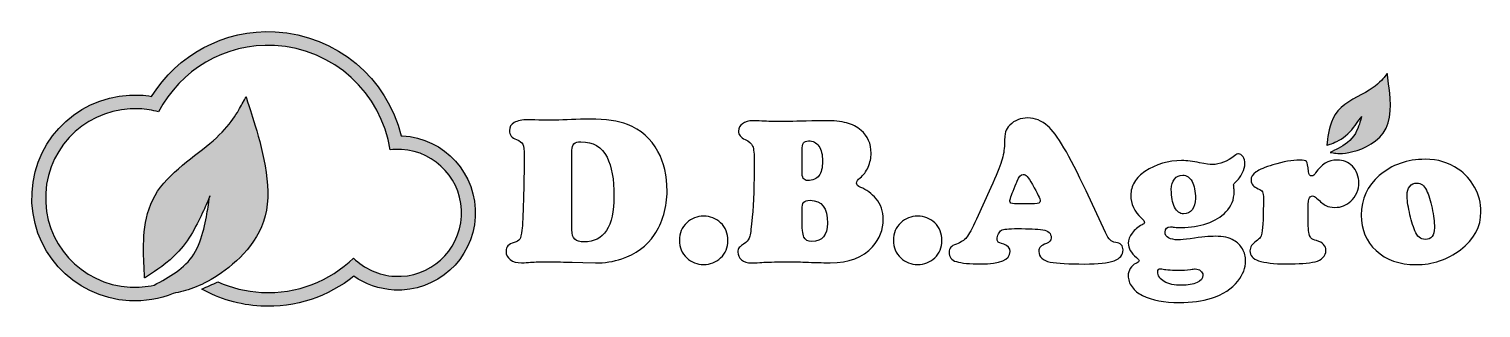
# Model space of a CAD drawing. Header units: millimetres. Extents: x -17.4 to 17.4, y -3.3 to 3.3.
import ezdxf

# ---------------------------------------------------------------- set-up
doc = ezdxf.new("R2010")
doc.units = ezdxf.units.MM
doc.header["$MEASUREMENT"] = 0
doc.layers.add('layer 1', color=7, linetype='Continuous')

msp = doc.modelspace()

# ---------------------------------------------------------------- hatches: boundary and pattern name
at = {"layer": 'layer 1', "true_color": 0x69a34d}
h = msp.add_hatch(color=75, dxfattribs=at)
edge = h.paths.add_edge_path()
edge.add_spline(control_points=[(-13.0929, -0.6513), (-13.0973, -0.6695), (-13.1076, -0.7257), (-13.1366, -0.911), (-13.177, -1.1704), (-13.254, -1.6826), (-13.4752, -2.0363), (-13.6964, -2.3899), (-14.0618, -2.5849), (-14.4273, -2.7798), (-14.612, -2.8208), (-14.8053, -2.8378), (-15.0036, -2.8274), (-16.1816, -2.7657), (-17.0865, -1.7607), (-17.0247, -0.5827), (-16.963, 0.5953), (-15.958, 1.5002), (-14.78, 1.4385), (-14.6217, 1.4302), (-14.4684, 1.4048), (-14.3216, 1.3644), (-13.8031, 2.3605), (-12.7369, 3.0159), (-11.5422, 2.9533), (-10.1196, 2.8787), (-8.9846, 1.8106), (-8.7745, 0.4567), (-8.686, 0.4678), (-8.5954, 0.4713), (-8.5033, 0.4664), (-7.6651, 0.4225), (-7.0212, -0.2926), (-7.0651, -1.1308), (-7.1091, -1.9689), (-7.8242, -2.6128), (-8.6624, -2.5689), (-9.0488, -2.5486), (-9.3939, -2.3857), (-9.6494, -2.1339), (-10.2182, -2.6795), (-11.0025, -2.9978), (-11.8517, -2.9533), (-12.2246, -2.9338), (-12.5776, -2.846), (-12.8994, -2.7027), (-13.0292, -2.7603), (-13.1589, -2.8179), (-13.2887, -2.8755), (-12.8658, -3.11), (-12.3843, -3.2544), (-11.8689, -3.2815), (-11.0312, -3.3254), (-10.2503, -3.0515), (-9.6434, -2.5653), (-9.369, -2.7578), (-9.039, -2.8782), (-8.6795, -2.897), (-7.6602, -2.9504), (-6.7905, -2.1673), (-6.737, -1.148), (-6.6836, -0.1286), (-7.4667, 0.7411), (-8.4861, 0.7945), (-8.4933, 0.7949), (-8.5006, 0.7953), (-8.5079, 0.7956), (-8.848, 2.161), (-10.0467, 3.204), (-11.525, 3.2814), (-12.762, 3.3463), (-13.875, 2.7182), (-14.4872, 1.7368), (-14.5774, 1.7516), (-14.6693, 1.7617), (-14.7628, 1.7666), (-16.122, 1.8378), (-17.2816, 0.7937), (-17.3529, -0.5655), (-17.4241, -1.9247), (-16.38, -3.0843), (-15.0208, -3.1556), (-14.6504, -3.175), (-14.2949, -3.1116), (-13.9721, -2.9816), (-13.6578, -2.9097), (-13.3434, -2.8378), (-12.897, -2.5437), (-12.4505, -2.2496), (-11.8721, -1.7334), (-11.7382, -0.9847), (-11.6044, -0.236), (-11.9151, 0.7452), (-12.0705, 1.2358), (-12.2259, 1.7265), (-12.2259, 1.7265), (-12.2259, 1.7265), (-12.2259, 1.7265), (-12.2259, 1.7265), (-12.3173, 1.5559), (-12.4088, 1.3854), (-12.5917, 1.0443), (-13.0128, 0.6758), (-13.4338, 0.3073), (-14.093, -0.0886), (-14.4067, -0.634), (-14.7203, -1.1795), (-14.6884, -1.8744), (-14.6725, -2.2289), (-14.6567, -2.5834), (-14.6568, -2.5975), (-14.6556, -2.6046), (-14.6545, -2.6117), (-14.6521, -2.6119), (-14.4871, -2.5032), (-14.3221, -2.3946), (-13.9945, -2.1771), (-13.7339, -1.8483), (-13.4733, -1.5194), (-13.2797, -1.0791), (-13.1833, -0.859), (-13.1231, -0.7217), (-13.1007, -0.67), (-13.0929, -0.6513)], knot_values=[0, 0, 0, 0, 0.0243902, 0.0243902, 0.0243902, 0.0487805, 0.0487805, 0.0487805, 0.0731707, 0.0731707, 0.0731707, 0.097561, 0.097561, 0.097561, 0.1219512, 0.1219512, 0.1219512, 0.1463415, 0.1463415, 0.1463415, 0.1707317, 0.1707317, 0.1707317, 0.195122, 0.195122, 0.195122, 0.2195122, 0.2195122, 0.2195122, 0.2439024, 0.2439024, 0.2439024, 0.2682927, 0.2682927, 0.2682927, 0.2926829, 0.2926829, 0.2926829, 0.3170732, 0.3170732, 0.3170732, 0.3414634, 0.3414634, 0.3414634, 0.3658537, 0.3658537, 0.3658537, 0.3902439, 0.3902439, 0.3902439, 0.4146341, 0.4146341, 0.4146341, 0.4390244, 0.4390244, 0.4390244, 0.4634146, 0.4634146, 0.4634146, 0.4878049, 0.4878049, 0.4878049, 0.5121951, 0.5121951, 0.5121951, 0.5365854, 0.5365854, 0.5365854, 0.5609756, 0.5609756, 0.5609756, 0.5853659, 0.5853659, 0.5853659, 0.6097561, 0.6097561, 0.6097561, 0.6341463, 0.6341463, 0.6341463, 0.6585366, 0.6585366, 0.6585366, 0.6829268, 0.6829268, 0.6829268, 0.7073171, 0.7073171, 0.7073171, 0.7317073, 0.7317073, 0.7317073, 0.7560976, 0.7560976, 0.7560976, 0.7804878, 0.7804878, 0.7804878, 0.804878, 0.804878, 0.804878, 0.8292683, 0.8292683, 0.8292683, 0.8536585, 0.8536585, 0.8536585, 0.8780488, 0.8780488, 0.8780488, 0.902439, 0.902439, 0.902439, 0.9268293, 0.9268293, 0.9268293, 0.9512195, 0.9512195, 0.9512195, 0.9756098, 0.9756098, 0.9756098, 1, 1, 1, 1], degree=3, periodic=1)
h = msp.add_hatch(color=75, dxfattribs=at)
edge = h.paths.add_edge_path()
edge.add_spline(control_points=[(13.8166, 0.3837), (13.7467, 0.3962), (13.7467, 0.3962), (13.7467, 0.3962), (13.7467, 0.3962), (13.7467, 0.3962), (13.8456, 0.4452), (13.9445, 0.4941), (14.1422, 0.5919), (14.2669, 0.735), (14.3916, 0.8781), (14.4432, 1.0665), (14.469, 1.1607), (14.4948, 1.2549), (14.4948, 1.2549), (14.4948, 1.2549), (14.4948, 1.2549), (14.4948, 1.2549), (14.4345, 1.1681), (14.3742, 1.0814), (14.2535, 0.9078), (14.1148, 0.7924), (13.9762, 0.6769), (13.8194, 0.6194), (13.7411, 0.5907), (13.6627, 0.562), (13.6627, 0.562), (13.6627, 0.562), (13.6627, 0.562), (13.6627, 0.562), (13.6829, 0.7138), (13.7032, 0.8656), (13.7436, 1.1691), (13.9314, 1.3893), (14.1191, 1.6095), (14.4541, 1.7463), (14.6753, 1.881), (14.8966, 2.0156), (15.004, 2.148), (15.0577, 2.2142), (15.1114, 2.2804), (15.1114, 2.2804), (15.1114, 2.2804), (15.1114, 2.2804), (15.1114, 2.2804), (15.1443, 2.035), (15.1772, 1.7897), (15.243, 1.2989), (15.0855, 0.9723), (14.928, 0.6458), (14.5472, 0.4834), (14.2869, 0.4148), (14.0265, 0.3461), (13.8866, 0.3712), (13.8166, 0.3837)], knot_values=[0, 0, 0, 0, 0.0555556, 0.0555556, 0.0555556, 0.1111111, 0.1111111, 0.1111111, 0.1666667, 0.1666667, 0.1666667, 0.2222222, 0.2222222, 0.2222222, 0.2777778, 0.2777778, 0.2777778, 0.3333333, 0.3333333, 0.3333333, 0.3888889, 0.3888889, 0.3888889, 0.4444444, 0.4444444, 0.4444444, 0.5, 0.5, 0.5, 0.5555556, 0.5555556, 0.5555556, 0.6111111, 0.6111111, 0.6111111, 0.6666667, 0.6666667, 0.6666667, 0.7222222, 0.7222222, 0.7222222, 0.7777778, 0.7777778, 0.7777778, 0.8333333, 0.8333333, 0.8333333, 0.8888889, 0.8888889, 0.8888889, 0.9444444, 0.9444444, 0.9444444, 1, 1, 1, 1], degree=3, periodic=1)
h = msp.add_hatch(color=75, dxfattribs=at)
edge = h.paths.add_edge_path()
edge.add_spline(control_points=[(-13.0897, -0.642), (-13.0888, -0.6408), (-13.0882, -0.64), (-13.0929, -0.6513), (-13.0912, -0.6441), (-13.0904, -0.6429), (-13.0897, -0.642)], knot_values=[0, 0, 0, 0, 0.5, 0.5, 0.5, 1, 1, 1, 1], degree=3, periodic=1)

# ---------------------------------------------------------------- linework, layer by layer
at = {"layer": 'layer 1', "color": 75}
for points, knots in [([(-13.0929, -0.6513), (-13.0973, -0.6695), (-13.1076, -0.7257), (-13.1366, -0.911), (-13.177, -1.1704), (-13.254, -1.6826), (-13.4752, -2.0363), (-13.6964, -2.3899), (-14.0618, -2.5849), (-14.4273, -2.7798), (-14.612, -2.8208), (-14.8053, -2.8378), (-15.0036, -2.8274), (-16.1816, -2.7657), (-17.0865, -1.7607), (-17.0247, -0.5827), (-16.963, 0.5953), (-15.958, 1.5002), (-14.78, 1.4385), (-14.6217, 1.4302), (-14.4684, 1.4048), (-14.3216, 1.3644), (-13.8031, 2.3605), (-12.7369, 3.0159), (-11.5422, 2.9533), (-10.1196, 2.8787), (-8.9846, 1.8106), (-8.7745, 0.4567), (-8.686, 0.4678), (-8.5954, 0.4713), (-8.5033, 0.4664), (-7.6651, 0.4225), (-7.0212, -0.2926), (-7.0651, -1.1308), (-7.1091, -1.9689), (-7.8242, -2.6128), (-8.6624, -2.5689), (-9.0488, -2.5486), (-9.3939, -2.3857), (-9.6494, -2.1339), (-10.2182, -2.6795), (-11.0025, -2.9978), (-11.8517, -2.9533), (-12.2246, -2.9338), (-12.5776, -2.846), (-12.8994, -2.7027), (-13.0292, -2.7603), (-13.1589, -2.8179), (-13.2887, -2.8755), (-12.8658, -3.11), (-12.3843, -3.2544), (-11.8689, -3.2815), (-11.0312, -3.3254), (-10.2503, -3.0515), (-9.6434, -2.5653), (-9.369, -2.7578), (-9.039, -2.8782), (-8.6795, -2.897), (-7.6602, -2.9504), (-6.7905, -2.1673), (-6.737, -1.148), (-6.6836, -0.1286), (-7.4667, 0.7411), (-8.4861, 0.7945), (-8.4933, 0.7949), (-8.5006, 0.7953), (-8.5079, 0.7956), (-8.848, 2.161), (-10.0467, 3.204), (-11.525, 3.2814), (-12.762, 3.3463), (-13.875, 2.7182), (-14.4872, 1.7368), (-14.5774, 1.7516), (-14.6693, 1.7617), (-14.7628, 1.7666), (-16.122, 1.8378), (-17.2816, 0.7937), (-17.3529, -0.5655), (-17.4241, -1.9247), (-16.38, -3.0843), (-15.0208, -3.1556), (-14.6504, -3.175), (-14.2949, -3.1116), (-13.9721, -2.9816), (-13.6578, -2.9097), (-13.3434, -2.8378), (-12.897, -2.5437), (-12.4505, -2.2496), (-11.8721, -1.7334), (-11.7382, -0.9847), (-11.6044, -0.236), (-11.9151, 0.7452), (-12.0705, 1.2358), (-12.2259, 1.7265), (-12.2259, 1.7265), (-12.2259, 1.7265), (-12.2259, 1.7265), (-12.2259, 1.7265), (-12.3173, 1.5559), (-12.4088, 1.3854), (-12.5917, 1.0443), (-13.0128, 0.6758), (-13.4338, 0.3073), (-14.093, -0.0886), (-14.4067, -0.634), (-14.7203, -1.1795), (-14.6884, -1.8744), (-14.6725, -2.2289), (-14.6567, -2.5834), (-14.6568, -2.5975), (-14.6556, -2.6046), (-14.6545, -2.6117), (-14.6521, -2.6119), (-14.4871, -2.5032), (-14.3221, -2.3946), (-13.9945, -2.1771), (-13.7339, -1.8483), (-13.4733, -1.5194), (-13.2797, -1.0791), (-13.1833, -0.859), (-13.1231, -0.7217), (-13.1007, -0.67), (-13.0929, -0.6513)], [0, 0, 0, 0, 0.0243902, 0.0243902, 0.0243902, 0.0487805, 0.0487805, 0.0487805, 0.0731707, 0.0731707, 0.0731707, 0.097561, 0.097561, 0.097561, 0.1219512, 0.1219512, 0.1219512, 0.1463415, 0.1463415, 0.1463415, 0.1707317, 0.1707317, 0.1707317, 0.195122, 0.195122, 0.195122, 0.2195122, 0.2195122, 0.2195122, 0.2439024, 0.2439024, 0.2439024, 0.2682927, 0.2682927, 0.2682927, 0.2926829, 0.2926829, 0.2926829, 0.3170732, 0.3170732, 0.3170732, 0.3414634, 0.3414634, 0.3414634, 0.3658537, 0.3658537, 0.3658537, 0.3902439, 0.3902439, 0.3902439, 0.4146341, 0.4146341, 0.4146341, 0.4390244, 0.4390244, 0.4390244, 0.4634146, 0.4634146, 0.4634146, 0.4878049, 0.4878049, 0.4878049, 0.5121951, 0.5121951, 0.5121951, 0.5365854, 0.5365854, 0.5365854, 0.5609756, 0.5609756, 0.5609756, 0.5853659, 0.5853659, 0.5853659, 0.6097561, 0.6097561, 0.6097561, 0.6341463, 0.6341463, 0.6341463, 0.6585366, 0.6585366, 0.6585366, 0.6829268, 0.6829268, 0.6829268, 0.7073171, 0.7073171, 0.7073171, 0.7317073, 0.7317073, 0.7317073, 0.7560976, 0.7560976, 0.7560976, 0.7804878, 0.7804878, 0.7804878, 0.804878, 0.804878, 0.804878, 0.8292683, 0.8292683, 0.8292683, 0.8536585, 0.8536585, 0.8536585, 0.8780488, 0.8780488, 0.8780488, 0.902439, 0.902439, 0.902439, 0.9268293, 0.9268293, 0.9268293, 0.9512195, 0.9512195, 0.9512195, 0.9756098, 0.9756098, 0.9756098, 1, 1, 1, 1]), ([(13.8166, 0.3837), (13.7467, 0.3962), (13.7467, 0.3962), (13.7467, 0.3962), (13.7467, 0.3962), (13.7467, 0.3962), (13.8456, 0.4452), (13.9445, 0.4941), (14.1422, 0.5919), (14.2669, 0.735), (14.3916, 0.8781), (14.4432, 1.0665), (14.469, 1.1607), (14.4948, 1.2549), (14.4948, 1.2549), (14.4948, 1.2549), (14.4948, 1.2549), (14.4948, 1.2549), (14.4345, 1.1681), (14.3742, 1.0814), (14.2535, 0.9078), (14.1148, 0.7924), (13.9762, 0.6769), (13.8194, 0.6194), (13.7411, 0.5907), (13.6627, 0.562), (13.6627, 0.562), (13.6627, 0.562), (13.6627, 0.562), (13.6627, 0.562), (13.6829, 0.7138), (13.7032, 0.8656), (13.7436, 1.1691), (13.9314, 1.3893), (14.1191, 1.6095), (14.4541, 1.7463), (14.6753, 1.881), (14.8966, 2.0156), (15.004, 2.148), (15.0577, 2.2142), (15.1114, 2.2804), (15.1114, 2.2804), (15.1114, 2.2804), (15.1114, 2.2804), (15.1114, 2.2804), (15.1443, 2.035), (15.1772, 1.7897), (15.243, 1.2989), (15.0855, 0.9723), (14.928, 0.6458), (14.5472, 0.4834), (14.2869, 0.4148), (14.0265, 0.3461), (13.8866, 0.3712), (13.8166, 0.3837)], [0, 0, 0, 0, 0.0555556, 0.0555556, 0.0555556, 0.1111111, 0.1111111, 0.1111111, 0.1666667, 0.1666667, 0.1666667, 0.2222222, 0.2222222, 0.2222222, 0.2777778, 0.2777778, 0.2777778, 0.3333333, 0.3333333, 0.3333333, 0.3888889, 0.3888889, 0.3888889, 0.4444444, 0.4444444, 0.4444444, 0.5, 0.5, 0.5, 0.5555556, 0.5555556, 0.5555556, 0.6111111, 0.6111111, 0.6111111, 0.6666667, 0.6666667, 0.6666667, 0.7222222, 0.7222222, 0.7222222, 0.7777778, 0.7777778, 0.7777778, 0.8333333, 0.8333333, 0.8333333, 0.8888889, 0.8888889, 0.8888889, 0.9444444, 0.9444444, 0.9444444, 1, 1, 1, 1]), ([(-4.9348, -2.2228), (-4.9348, -2.2228), (-5.112, -2.2228), (-5.112, -2.2228), (-5.2154, -2.2228), (-5.3313, -2.2278), (-5.459, -2.2379), (-5.5396, -2.2438), (-5.5951, -2.2472), (-5.6262, -2.2472), (-5.7362, -2.2472), (-5.8261, -2.222), (-5.895, -2.1707), (-5.9639, -2.1203), (-5.9983, -2.0539), (-5.9983, -1.9716), (-5.9983, -1.9145), (-5.9832, -1.87), (-5.953, -1.838), (-5.9227, -1.8053), (-5.8723, -1.7801), (-5.8034, -1.7599), (-5.7379, -1.7439), (-5.6942, -1.7171), (-5.6707, -1.6801), (-5.648, -1.6431), (-5.6295, -1.5717), (-5.6169, -1.465), (-5.6035, -1.3415), (-5.5917, -1.1021), (-5.5808, -0.7459), (-5.5707, -0.3897), (-5.5648, -0.036), (-5.5648, 0.3151), (-5.5648, 0.4529), (-5.5758, 0.5445), (-5.5968, 0.5907), (-5.6186, 0.6361), (-5.6682, 0.673), (-5.7471, 0.7007), (-5.8606, 0.7436), (-5.9168, 0.8167), (-5.9168, 0.92), (-5.9168, 1.0007), (-5.8782, 1.0637), (-5.8001, 1.1082), (-5.7219, 1.1536), (-5.6136, 1.1762), (-5.4741, 1.1762), (-5.4279, 1.1762), (-5.3741, 1.1754), (-5.3111, 1.1737), (-5.1734, 1.1687), (-5.0734, 1.1662), (-5.0112, 1.1662), (-4.7768, 1.1662), (-4.5114, 1.1737), (-4.2165, 1.1888), (-4.1543, 1.1914), (-4.0762, 1.193), (-3.9821, 1.193), (-3.6066, 1.193), (-3.31, 1.151), (-3.0916, 1.0654), (-2.7665, 0.9377), (-2.522, 0.7226), (-2.3582, 0.421), (-2.212, 0.1547), (-2.1389, -0.162), (-2.1389, -0.5292), (-2.1389, -0.7148), (-2.1658, -0.9005), (-2.2204, -1.087), (-2.2742, -1.2735), (-2.3473, -1.4348), (-2.4397, -1.5709), (-2.6295, -1.8464), (-2.8925, -2.0397), (-3.2268, -2.1514), (-3.4234, -2.2169), (-3.6335, -2.2497), (-3.8569, -2.2497), (-3.8569, -2.2497), (-4.1552, -2.2404), (-4.1552, -2.2404), (-4.1552, -2.2404), (-4.4105, -2.2329), (-4.4105, -2.2329), (-4.6096, -2.2262), (-4.7844, -2.2228), (-4.9348, -2.2228)], [0, 0, 0, 0, 0.0333333, 0.0333333, 0.0333333, 0.0666667, 0.0666667, 0.0666667, 0.1, 0.1, 0.1, 0.1333333, 0.1333333, 0.1333333, 0.1666667, 0.1666667, 0.1666667, 0.2, 0.2, 0.2, 0.2333333, 0.2333333, 0.2333333, 0.2666667, 0.2666667, 0.2666667, 0.3, 0.3, 0.3, 0.3333333, 0.3333333, 0.3333333, 0.3666667, 0.3666667, 0.3666667, 0.4, 0.4, 0.4, 0.4333333, 0.4333333, 0.4333333, 0.4666667, 0.4666667, 0.4666667, 0.5, 0.5, 0.5, 0.5333333, 0.5333333, 0.5333333, 0.5666667, 0.5666667, 0.5666667, 0.6, 0.6, 0.6, 0.6333333, 0.6333333, 0.6333333, 0.6666667, 0.6666667, 0.6666667, 0.7, 0.7, 0.7, 0.7333333, 0.7333333, 0.7333333, 0.7666667, 0.7666667, 0.7666667, 0.8, 0.8, 0.8, 0.8333333, 0.8333333, 0.8333333, 0.8666667, 0.8666667, 0.8666667, 0.9, 0.9, 0.9, 0.9333333, 0.9333333, 0.9333333, 0.9666667, 0.9666667, 0.9666667, 1, 1, 1, 1]), ([(0.9224, -2.2203), (0.9224, -2.2203), (0.5931, -2.2228), (0.5931, -2.2228), (0.3612, -2.2262), (0.1923, -2.2312), (0.0856, -2.2379), (-0.0093, -2.2455), (-0.0773, -2.2497), (-0.1185, -2.2497), (-0.2185, -2.2497), (-0.2983, -2.2245), (-0.3571, -2.1732), (-0.4151, -2.1228), (-0.4436, -2.0623), (-0.4436, -1.9918), (-0.4436, -1.9456), (-0.4327, -1.9094), (-0.4117, -1.8834), (-0.3899, -1.8565), (-0.3386, -1.8162), (-0.2563, -1.7599), (-0.2092, -1.7271), (-0.1765, -1.6759), (-0.158, -1.6062), (-0.1404, -1.5364), (-0.1202, -1.3869), (-0.0992, -1.1567), (-0.0681, -0.7997), (-0.0521, -0.3586), (-0.0521, 0.1648), (-0.0521, 0.3563), (-0.0647, 0.484), (-0.0899, 0.547), (-0.116, 0.6109), (-0.1756, 0.6629), (-0.2689, 0.7033), (-0.3773, 0.7495), (-0.431, 0.8167), (-0.431, 0.9057), (-0.431, 0.978), (-0.3991, 1.0368), (-0.3344, 1.083), (-0.2689, 1.1284), (-0.1857, 1.1519), (-0.0841, 1.1519), (-0.0286, 1.1519), (0.0428, 1.1494), (0.1302, 1.1443), (0.2747, 1.1376), (0.4301, 1.1342), (0.5973, 1.1342), (0.7207, 1.1342), (0.9627, 1.1393), (1.3239, 1.1494), (1.4365, 1.1527), (1.5398, 1.1544), (1.6314, 1.1544), (1.8498, 1.1544), (2.0254, 1.1368), (2.159, 1.1015), (2.2926, 1.0662), (2.4093, 1.0065), (2.5076, 0.9225), (2.6681, 0.7864), (2.7487, 0.6041), (2.7487, 0.3765), (2.7487, 0.2631), (2.7252, 0.153), (2.6773, 0.0455), (2.6295, -0.0621), (2.5656, -0.1478), (2.485, -0.2116), (2.4278, -0.2578), (2.3993, -0.2998), (2.3993, -0.3376), (2.3993, -0.3788), (2.4337, -0.4132), (2.5026, -0.4409), (2.637, -0.4947), (2.7597, -0.5863), (2.8689, -0.714), (2.9823, -0.8467), (3.0394, -1.0139), (3.0394, -1.2138), (3.0394, -1.4499), (2.9529, -1.6658), (2.7807, -1.8607), (2.553, -2.1186), (2.2153, -2.2472), (1.7692, -2.2472), (1.7087, -2.2472), (1.5592, -2.243), (1.3214, -2.2354), (1.1047, -2.227), (0.9719, -2.222), (0.9224, -2.2203)], [0, 0, 0, 0, 0.03125, 0.03125, 0.03125, 0.0625, 0.0625, 0.0625, 0.09375, 0.09375, 0.09375, 0.125, 0.125, 0.125, 0.15625, 0.15625, 0.15625, 0.1875, 0.1875, 0.1875, 0.21875, 0.21875, 0.21875, 0.25, 0.25, 0.25, 0.28125, 0.28125, 0.28125, 0.3125, 0.3125, 0.3125, 0.34375, 0.34375, 0.34375, 0.375, 0.375, 0.375, 0.40625, 0.40625, 0.40625, 0.4375, 0.4375, 0.4375, 0.46875, 0.46875, 0.46875, 0.5, 0.5, 0.5, 0.53125, 0.53125, 0.53125, 0.5625, 0.5625, 0.5625, 0.59375, 0.59375, 0.59375, 0.625, 0.625, 0.625, 0.65625, 0.65625, 0.65625, 0.6875, 0.6875, 0.6875, 0.71875, 0.71875, 0.71875, 0.75, 0.75, 0.75, 0.78125, 0.78125, 0.78125, 0.8125, 0.8125, 0.8125, 0.84375, 0.84375, 0.84375, 0.875, 0.875, 0.875, 0.90625, 0.90625, 0.90625, 0.9375, 0.9375, 0.9375, 0.96875, 0.96875, 0.96875, 1, 1, 1, 1]), ([(7.8953, -0.5224), (7.8953, -0.5224), (8.3607, -1.5188), (8.3607, -1.5188), (8.4052, -1.6104), (8.4422, -1.6709), (8.4716, -1.6994), (8.501, -1.7288), (8.5463, -1.7481), (8.6068, -1.7574), (8.7253, -1.7759), (8.7841, -1.8355), (8.7841, -1.9372), (8.7841, -2.0573), (8.7118, -2.143), (8.5674, -2.1959), (8.4229, -2.248), (8.1868, -2.274), (7.8583, -2.2749), (7.4878, -2.274), (7.2131, -2.2589), (7.0342, -2.2278), (6.9518, -2.2127), (6.8872, -2.1833), (6.8384, -2.1379), (6.7897, -2.0926), (6.7662, -2.038), (6.7662, -1.9741), (6.7662, -1.9246), (6.7788, -1.8868), (6.804, -1.8599), (6.8292, -1.833), (6.8762, -1.8078), (6.946, -1.7843), (7.0224, -1.7582), (7.0611, -1.7137), (7.0611, -1.6515), (7.0611, -1.5415), (6.9947, -1.4768), (6.8619, -1.4575), (6.7191, -1.4373), (6.5183, -1.4281), (6.2588, -1.4281), (6.0403, -1.4281), (5.9101, -1.4407), (5.8673, -1.4676), (5.8412, -1.4835), (5.8185, -1.5129), (5.7984, -1.5558), (5.7791, -1.5986), (5.769, -1.6398), (5.769, -1.6793), (5.769, -1.7145), (5.7757, -1.7381), (5.79, -1.749), (5.8043, -1.7599), (5.8496, -1.7775), (5.9269, -1.8019), (6.0269, -1.8313), (6.0765, -1.8901), (6.0765, -1.9792), (6.0765, -2.1741), (5.8429, -2.2724), (5.375, -2.2724), (5.1095, -2.2724), (4.9146, -2.2539), (4.7894, -2.2178), (4.6743, -2.1833), (4.6172, -2.1077), (4.6172, -1.9918), (4.6172, -1.9405), (4.6298, -1.901), (4.655, -1.8733), (4.681, -1.8456), (4.7264, -1.8196), (4.7919, -1.7969), (4.8986, -1.7591), (4.9793, -1.7061), (5.0347, -1.6381), (5.0893, -1.57), (5.1675, -1.4247), (5.2691, -1.2012), (5.2691, -1.2012), (5.6169, -0.4409), (5.6169, -0.4409), (5.7446, -0.162), (5.8303, 0.0472), (5.874, 0.1858), (5.9168, 0.3244), (5.9395, 0.4596), (5.9412, 0.5932), (5.9429, 0.7344), (5.9513, 0.8318), (5.9672, 0.8873), (5.9832, 0.9419), (6.0176, 0.9956), (6.0714, 1.0485), (6.1848, 1.1628), (6.3293, 1.2208), (6.5049, 1.2208), (6.6704, 1.2208), (6.8292, 1.1561), (6.9804, 1.0259), (7.1904, 0.8486), (7.4954, 0.3328), (7.8953, -0.5224)], [0, 0, 0, 0, 0.0285714, 0.0285714, 0.0285714, 0.0571429, 0.0571429, 0.0571429, 0.0857143, 0.0857143, 0.0857143, 0.1142857, 0.1142857, 0.1142857, 0.1428571, 0.1428571, 0.1428571, 0.1714286, 0.1714286, 0.1714286, 0.2, 0.2, 0.2, 0.2285714, 0.2285714, 0.2285714, 0.2571429, 0.2571429, 0.2571429, 0.2857143, 0.2857143, 0.2857143, 0.3142857, 0.3142857, 0.3142857, 0.3428571, 0.3428571, 0.3428571, 0.3714286, 0.3714286, 0.3714286, 0.4, 0.4, 0.4, 0.4285714, 0.4285714, 0.4285714, 0.4571429, 0.4571429, 0.4571429, 0.4857143, 0.4857143, 0.4857143, 0.5142857, 0.5142857, 0.5142857, 0.5428571, 0.5428571, 0.5428571, 0.5714286, 0.5714286, 0.5714286, 0.6, 0.6, 0.6, 0.6285714, 0.6285714, 0.6285714, 0.6571429, 0.6571429, 0.6571429, 0.6857143, 0.6857143, 0.6857143, 0.7142857, 0.7142857, 0.7142857, 0.7428571, 0.7428571, 0.7428571, 0.7714286, 0.7714286, 0.7714286, 0.8, 0.8, 0.8, 0.8285714, 0.8285714, 0.8285714, 0.8571429, 0.8571429, 0.8571429, 0.8857143, 0.8857143, 0.8857143, 0.9142857, 0.9142857, 0.9142857, 0.9428571, 0.9428571, 0.9428571, 0.9714286, 0.9714286, 0.9714286, 1, 1, 1, 1]), ([(-4.4181, 0.4454), (-4.4181, 0.4454), (-4.4181, -1.46), (-4.4181, -1.46), (-4.4181, -1.5633), (-4.3963, -1.6364), (-4.3517, -1.6801), (-4.3072, -1.7238), (-4.2333, -1.7456), (-4.1299, -1.7456), (-3.6511, -1.7456), (-3.4117, -1.381), (-3.4117, -0.6527), (-3.4117, -0.2502), (-3.4671, 0.0614), (-3.5788, 0.2824), (-3.7015, 0.5268), (-3.9107, 0.6495), (-4.2039, 0.6495), (-4.2828, 0.6495), (-4.3383, 0.6335), (-4.3702, 0.6025), (-4.4021, 0.5714), (-4.4181, 0.5193), (-4.4181, 0.4454)], [0, 0, 0, 0, 0.125, 0.125, 0.125, 0.25, 0.25, 0.25, 0.375, 0.375, 0.375, 0.5, 0.5, 0.5, 0.625, 0.625, 0.625, 0.75, 0.75, 0.75, 0.875, 0.875, 0.875, 1, 1, 1, 1]), ([(1.0921, 0.4504), (1.0921, 0.4504), (1.0921, -0.057), (1.0921, -0.057), (1.0921, -0.1377), (1.1022, -0.194), (1.1232, -0.2267), (1.1433, -0.2595), (1.1794, -0.2763), (1.2298, -0.2763), (1.3517, -0.2763), (1.4407, -0.2385), (1.4987, -0.1637), (1.5558, -0.0889), (1.5844, 0.0278), (1.5844, 0.1866), (1.5844, 0.3412), (1.555, 0.4605), (1.4962, 0.5445), (1.4365, 0.6293), (1.3533, 0.6713), (1.245, 0.6713), (1.1878, 0.6713), (1.1475, 0.6554), (1.1257, 0.6235), (1.103, 0.5915), (1.0921, 0.5336), (1.0921, 0.4504)], [0, 0, 0, 0, 0.1111111, 0.1111111, 0.1111111, 0.2222222, 0.2222222, 0.2222222, 0.3333333, 0.3333333, 0.3333333, 0.4444444, 0.4444444, 0.4444444, 0.5555556, 0.5555556, 0.5555556, 0.6666667, 0.6666667, 0.6666667, 0.7777778, 0.7777778, 0.7777778, 0.8888889, 0.8888889, 0.8888889, 1, 1, 1, 1]), ([(11.5481, 0.3613), (11.5884, 0.3613), (11.6245, 0.3378), (11.6564, 0.2916), (11.6875, 0.2446), (11.7026, 0.19), (11.7026, 0.1278), (11.7026, 0.0606), (11.6816, -0.0159), (11.6396, -0.1015), (11.5985, -0.1864), (11.5481, -0.2544), (11.4884, -0.3057), (11.4506, -0.3385), (11.4321, -0.3645), (11.4321, -0.3838), (11.4321, -0.3889), (11.4338, -0.409), (11.4372, -0.4435), (11.4422, -0.4779), (11.4447, -0.509), (11.4447, -0.5367), (11.4447, -0.7325), (11.3784, -0.8963), (11.2473, -1.029), (11.1297, -1.1475), (10.9768, -1.239), (10.7911, -1.3046), (10.6046, -1.3701), (10.3996, -1.4029), (10.177, -1.4029), (10.1224, -1.4029), (10.0695, -1.4003), (10.0166, -1.3936), (9.9746, -1.3886), (9.941, -1.3861), (9.9183, -1.3861), (9.8317, -1.3861), (9.7881, -1.4297), (9.7881, -1.5163), (9.7881, -1.5726), (9.8166, -1.6162), (9.8729, -1.6482), (9.9292, -1.6801), (10.0065, -1.6961), (10.1031, -1.6961), (10.1686, -1.6961), (10.2652, -1.6868), (10.3938, -1.6692), (10.6626, -1.6314), (10.8609, -1.612), (10.9894, -1.612), (11.1826, -1.612), (11.333, -1.6448), (11.4397, -1.7087), (11.5245, -1.7574), (11.5926, -1.8263), (11.6422, -1.9153), (11.6926, -2.0035), (11.7178, -2.0993), (11.7178, -2.201), (11.7178, -2.3665), (11.6573, -2.5269), (11.5355, -2.6832), (11.391, -2.8672), (11.1784, -3.0033), (10.8978, -3.0915), (10.6777, -3.1604), (10.424, -3.1948), (10.135, -3.1948), (9.7704, -3.1948), (9.4755, -3.1393), (9.2487, -3.0276), (9.1437, -2.9755), (9.0605, -2.9058), (8.9975, -2.821), (8.9354, -2.7353), (8.9043, -2.6471), (8.9043, -2.5555), (8.9043, -2.4908), (8.9219, -2.432), (8.9572, -2.3782), (8.9925, -2.3236), (9.037, -2.285), (9.0916, -2.2623), (9.1403, -2.2421), (9.1655, -2.2211), (9.1655, -2.1984), (9.1655, -2.18), (9.1445, -2.1539), (9.1034, -2.1195), (8.9723, -2.0094), (8.9068, -1.8952), (8.9068, -1.7775), (8.9068, -1.6986), (8.9387, -1.6171), (9.0017, -1.5339), (9.0647, -1.4499), (9.1429, -1.3852), (9.2369, -1.339), (9.2764, -1.3197), (9.2958, -1.2995), (9.2958, -1.2802), (9.2958, -1.2575), (9.2714, -1.2231), (9.2218, -1.1769), (9.053, -1.0206), (8.9681, -0.8392), (8.9681, -0.63), (8.9681, -0.5208), (8.9984, -0.4157), (9.058, -0.3149), (9.1185, -0.215), (9.2017, -0.1301), (9.3084, -0.0595), (9.5721, 0.1127), (9.8653, 0.1992), (10.1863, 0.1992), (10.3148, 0.1992), (10.4576, 0.1824), (10.6147, 0.1496), (10.7642, 0.1202), (10.8667, 0.106), (10.9222, 0.106), (11.1011, 0.106), (11.2792, 0.1765), (11.4565, 0.3168), (11.496, 0.3471), (11.5262, 0.3613), (11.5481, 0.3613)], [0, 0, 0, 0, 0.0232558, 0.0232558, 0.0232558, 0.0465116, 0.0465116, 0.0465116, 0.0697674, 0.0697674, 0.0697674, 0.0930233, 0.0930233, 0.0930233, 0.1162791, 0.1162791, 0.1162791, 0.1395349, 0.1395349, 0.1395349, 0.1627907, 0.1627907, 0.1627907, 0.1860465, 0.1860465, 0.1860465, 0.2093023, 0.2093023, 0.2093023, 0.2325581, 0.2325581, 0.2325581, 0.255814, 0.255814, 0.255814, 0.2790698, 0.2790698, 0.2790698, 0.3023256, 0.3023256, 0.3023256, 0.3255814, 0.3255814, 0.3255814, 0.3488372, 0.3488372, 0.3488372, 0.372093, 0.372093, 0.372093, 0.3953488, 0.3953488, 0.3953488, 0.4186047, 0.4186047, 0.4186047, 0.4418605, 0.4418605, 0.4418605, 0.4651163, 0.4651163, 0.4651163, 0.4883721, 0.4883721, 0.4883721, 0.5116279, 0.5116279, 0.5116279, 0.5348837, 0.5348837, 0.5348837, 0.5581395, 0.5581395, 0.5581395, 0.5813953, 0.5813953, 0.5813953, 0.6046512, 0.6046512, 0.6046512, 0.627907, 0.627907, 0.627907, 0.6511628, 0.6511628, 0.6511628, 0.6744186, 0.6744186, 0.6744186, 0.6976744, 0.6976744, 0.6976744, 0.7209302, 0.7209302, 0.7209302, 0.744186, 0.744186, 0.744186, 0.7674419, 0.7674419, 0.7674419, 0.7906977, 0.7906977, 0.7906977, 0.8139535, 0.8139535, 0.8139535, 0.8372093, 0.8372093, 0.8372093, 0.8604651, 0.8604651, 0.8604651, 0.8837209, 0.8837209, 0.8837209, 0.9069767, 0.9069767, 0.9069767, 0.9302326, 0.9302326, 0.9302326, 0.9534884, 0.9534884, 0.9534884, 0.9767442, 0.9767442, 0.9767442, 1, 1, 1, 1]), ([(13.0165, 0.2135), (13.1039, 0.2135), (13.1568, 0.2017), (13.1753, 0.1765), (13.1946, 0.1522), (13.2114, 0.0732), (13.2265, -0.0595), (13.2341, -0.1318), (13.2601, -0.1679), (13.3021, -0.1679), (13.3349, -0.1679), (13.3668, -0.1436), (13.3962, -0.0965), (13.5273, 0.1085), (13.6987, 0.211), (13.9104, 0.211), (14.0599, 0.211), (14.1817, 0.1631), (14.2767, 0.0665), (14.3229, 0.0186), (14.3607, -0.0427), (14.3901, -0.1175), (14.4195, -0.1914), (14.4346, -0.2637), (14.4346, -0.3326), (14.4346, -0.4099), (14.4161, -0.4888), (14.3808, -0.5703), (14.3447, -0.651), (14.2977, -0.7182), (14.2405, -0.7703), (14.1355, -0.8711), (14.0061, -0.9206), (13.8541, -0.9206), (13.7701, -0.9206), (13.7003, -0.9064), (13.6432, -0.8761), (13.5869, -0.8467), (13.5122, -0.7871), (13.4206, -0.6972), (13.3862, -0.6627), (13.3542, -0.6451), (13.3248, -0.6451), (13.2786, -0.6451), (13.2484, -0.6711), (13.2349, -0.7224), (13.2207, -0.7745), (13.2139, -0.8828), (13.2139, -1.0492), (13.2139, -1.2962), (13.2232, -1.4659), (13.2408, -1.5558), (13.2526, -1.6053), (13.2685, -1.6389), (13.2887, -1.6583), (13.3097, -1.6767), (13.3534, -1.6961), (13.4206, -1.7154), (13.5685, -1.7599), (13.6424, -1.8372), (13.6424, -1.9472), (13.6424, -2.0145), (13.618, -2.0733), (13.571, -2.1228), (13.5231, -2.1732), (13.4601, -2.206), (13.3811, -2.2228), (13.224, -2.2556), (12.9921, -2.2724), (12.6872, -2.2724), (12.3965, -2.2724), (12.1764, -2.2463), (12.0252, -2.1959), (11.8908, -2.1497), (11.8236, -2.0699), (11.8236, -1.9573), (11.8236, -1.8716), (11.8723, -1.7952), (11.9706, -1.728), (12.0185, -1.6969), (12.0512, -1.6683), (12.0697, -1.6431), (12.0874, -1.6179), (12.1, -1.5826), (12.1067, -1.5381), (12.1327, -1.3894), (12.1453, -1.113), (12.1453, -0.7089), (12.1453, -0.635), (12.1378, -0.5821), (12.121, -0.5502), (12.105, -0.5182), (12.0722, -0.4922), (12.0227, -0.4729), (11.9059, -0.4267), (11.8479, -0.3603), (11.8479, -0.2738), (11.8479, -0.1948), (11.8883, -0.1268), (11.9681, -0.0705), (12.0487, -0.0142), (12.1831, 0.0421), (12.3722, 0.0984), (12.625, 0.174), (12.8401, 0.2118), (13.0165, 0.2135)], [0, 0, 0, 0, 0.0285714, 0.0285714, 0.0285714, 0.0571429, 0.0571429, 0.0571429, 0.0857143, 0.0857143, 0.0857143, 0.1142857, 0.1142857, 0.1142857, 0.1428571, 0.1428571, 0.1428571, 0.1714286, 0.1714286, 0.1714286, 0.2, 0.2, 0.2, 0.2285714, 0.2285714, 0.2285714, 0.2571429, 0.2571429, 0.2571429, 0.2857143, 0.2857143, 0.2857143, 0.3142857, 0.3142857, 0.3142857, 0.3428571, 0.3428571, 0.3428571, 0.3714286, 0.3714286, 0.3714286, 0.4, 0.4, 0.4, 0.4285714, 0.4285714, 0.4285714, 0.4571429, 0.4571429, 0.4571429, 0.4857143, 0.4857143, 0.4857143, 0.5142857, 0.5142857, 0.5142857, 0.5428571, 0.5428571, 0.5428571, 0.5714286, 0.5714286, 0.5714286, 0.6, 0.6, 0.6, 0.6285714, 0.6285714, 0.6285714, 0.6571429, 0.6571429, 0.6571429, 0.6857143, 0.6857143, 0.6857143, 0.7142857, 0.7142857, 0.7142857, 0.7428571, 0.7428571, 0.7428571, 0.7714286, 0.7714286, 0.7714286, 0.8, 0.8, 0.8, 0.8285714, 0.8285714, 0.8285714, 0.8571429, 0.8571429, 0.8571429, 0.8857143, 0.8857143, 0.8857143, 0.9142857, 0.9142857, 0.9142857, 0.9428571, 0.9428571, 0.9428571, 0.9714286, 0.9714286, 0.9714286, 1, 1, 1, 1]), ([(16.0224, 0.2311), (16.3223, 0.2311), (16.5861, 0.153), (16.8121, -0.0024), (16.9751, -0.1141), (17.1053, -0.2595), (17.2036, -0.4384), (17.3052, -0.6258), (17.3565, -0.8207), (17.3565, -1.024), (17.3565, -1.3802), (17.1927, -1.6826), (16.8667, -1.9321), (16.555, -2.1699), (16.198, -2.2892), (15.7956, -2.2892), (15.4041, -2.2892), (15.0865, -2.1774), (14.8437, -1.9548), (14.6068, -1.7381), (14.4892, -1.4558), (14.4892, -1.108), (14.4892, -0.7207), (14.6337, -0.404), (14.9219, -0.1578), (15.2243, 0.1018), (15.5906, 0.2311), (16.0224, 0.2311)], [0, 0, 0, 0, 0.1111111, 0.1111111, 0.1111111, 0.2222222, 0.2222222, 0.2222222, 0.3333333, 0.3333333, 0.3333333, 0.4444444, 0.4444444, 0.4444444, 0.5555556, 0.5555556, 0.5555556, 0.6666667, 0.6666667, 0.6666667, 0.7777778, 0.7777778, 0.7777778, 0.8888889, 0.8888889, 0.8888889, 1, 1, 1, 1]), ([(6.1823, -0.8324), (6.1823, -0.8324), (6.6654, -0.8324), (6.6654, -0.8324), (6.7536, -0.8324), (6.7981, -0.8123), (6.7981, -0.7728), (6.7981, -0.719), (6.7368, -0.5863), (6.6133, -0.3746), (6.5578, -0.278), (6.515, -0.2124), (6.4856, -0.1797), (6.4553, -0.1469), (6.4243, -0.131), (6.3915, -0.131), (6.3327, -0.131), (6.2831, -0.1856), (6.2445, -0.2956), (6.2378, -0.3107), (6.2134, -0.3687), (6.1731, -0.4704), (6.1042, -0.6375), (6.0697, -0.7375), (6.0697, -0.7703), (6.0697, -0.8114), (6.1067, -0.8324), (6.1823, -0.8324)], [0, 0, 0, 0, 0.1111111, 0.1111111, 0.1111111, 0.2222222, 0.2222222, 0.2222222, 0.3333333, 0.3333333, 0.3333333, 0.4444444, 0.4444444, 0.4444444, 0.5555556, 0.5555556, 0.5555556, 0.6666667, 0.6666667, 0.6666667, 0.7777778, 0.7777778, 0.7777778, 0.8888889, 0.8888889, 0.8888889, 1, 1, 1, 1]), ([(10.2115, -0.1478), (10.1291, -0.1478), (10.0636, -0.1788), (10.0132, -0.2418), (9.9628, -0.304), (9.9384, -0.3863), (9.9384, -0.4897), (9.9384, -0.6669), (9.9653, -0.8089), (10.0191, -0.9156), (10.0737, -1.0223), (10.1451, -1.0761), (10.2333, -1.0761), (10.3207, -1.0761), (10.3896, -1.0425), (10.44, -0.9761), (10.4912, -0.9097), (10.5164, -0.8207), (10.5164, -0.7089), (10.5164, -0.5334), (10.4895, -0.3973), (10.4366, -0.299), (10.3828, -0.2015), (10.3081, -0.1511), (10.2115, -0.1478)], [0, 0, 0, 0, 0.125, 0.125, 0.125, 0.25, 0.25, 0.25, 0.375, 0.375, 0.375, 0.5, 0.5, 0.5, 0.625, 0.625, 0.625, 0.75, 0.75, 0.75, 0.875, 0.875, 0.875, 1, 1, 1, 1]), ([(15.825, -0.3376), (15.7527, -0.3376), (15.6956, -0.3645), (15.6519, -0.4174), (15.6082, -0.4712), (15.5864, -0.5418), (15.5864, -0.63), (15.5864, -0.7291), (15.6049, -0.8627), (15.6418, -1.0324), (15.6788, -1.2029), (15.7225, -1.3533), (15.7737, -1.4844), (15.8241, -1.6188), (15.9073, -1.686), (16.0224, -1.686), (16.1686, -1.686), (16.2417, -1.5936), (16.2417, -1.4079), (16.2417, -1.2701), (16.2232, -1.1139), (16.1862, -0.9383), (16.1492, -0.7627), (16.1039, -0.6199), (16.0518, -0.5098), (15.998, -0.3981), (15.9224, -0.341), (15.825, -0.3376)], [0, 0, 0, 0, 0.1111111, 0.1111111, 0.1111111, 0.2222222, 0.2222222, 0.2222222, 0.3333333, 0.3333333, 0.3333333, 0.4444444, 0.4444444, 0.4444444, 0.5555556, 0.5555556, 0.5555556, 0.6666667, 0.6666667, 0.6666667, 0.7777778, 0.7777778, 0.7777778, 0.8888889, 0.8888889, 0.8888889, 1, 1, 1, 1]), ([(-13.0897, -0.642), (-13.0888, -0.6408), (-13.0882, -0.64), (-13.0929, -0.6513), (-13.0912, -0.6441), (-13.0904, -0.6429), (-13.0897, -0.642)], [0, 0, 0, 0, 0.5, 0.5, 0.5, 1, 1, 1, 1]), ([(1.0921, -0.9677), (1.0921, -0.9677), (1.0921, -1.2012), (1.0921, -1.2012), (1.0921, -1.4163), (1.108, -1.5591), (1.1391, -1.6297), (1.1702, -1.7003), (1.2332, -1.7355), (1.329, -1.7355), (1.5776, -1.7355), (1.7028, -1.5894), (1.7028, -1.297), (1.7028, -0.9332), (1.5634, -0.7509), (1.2845, -0.7509), (1.2122, -0.7509), (1.1618, -0.7669), (1.1341, -0.798), (1.1064, -0.8291), (1.0921, -0.8854), (1.0921, -0.9677)], [0, 0, 0, 0, 0.1428571, 0.1428571, 0.1428571, 0.2857143, 0.2857143, 0.2857143, 0.4285714, 0.4285714, 0.4285714, 0.5714286, 0.5714286, 0.5714286, 0.7142857, 0.7142857, 0.7142857, 0.8571429, 0.8571429, 0.8571429, 1, 1, 1, 1]), ([(-1.2635, -1.1273), (-1.1073, -1.1273), (-0.972, -1.1819), (-0.8569, -1.2903), (-0.741, -1.3995), (-0.6822, -1.5415), (-0.6822, -1.7154), (-0.6822, -1.8784), (-0.741, -2.0153), (-0.8569, -2.127), (-0.972, -2.2354), (-1.1073, -2.2892), (-1.2635, -2.2892), (-1.4189, -2.2892), (-1.5542, -2.2354), (-1.6693, -2.127), (-1.7861, -2.0153), (-1.844, -1.8758), (-1.844, -1.7087), (-1.844, -1.5381), (-1.7861, -1.3987), (-1.6693, -1.2903), (-1.5542, -1.1836), (-1.4189, -1.129), (-1.2635, -1.1273)], [0, 0, 0, 0, 0.125, 0.125, 0.125, 0.25, 0.25, 0.25, 0.375, 0.375, 0.375, 0.5, 0.5, 0.5, 0.625, 0.625, 0.625, 0.75, 0.75, 0.75, 0.875, 0.875, 0.875, 1, 1, 1, 1]), ([(3.8637, -1.1273), (4.0199, -1.1273), (4.1552, -1.1819), (4.2703, -1.2903), (4.3862, -1.3995), (4.445, -1.5415), (4.445, -1.7154), (4.445, -1.8784), (4.3862, -2.0153), (4.2703, -2.127), (4.1552, -2.2354), (4.0199, -2.2892), (3.8637, -2.2892), (3.7082, -2.2892), (3.5729, -2.2354), (3.4578, -2.127), (3.341, -2.0153), (3.2831, -1.8758), (3.2831, -1.7087), (3.2831, -1.5381), (3.341, -1.3987), (3.4578, -1.2903), (3.5729, -1.1836), (3.7082, -1.129), (3.8637, -1.1273)], [0, 0, 0, 0, 0.125, 0.125, 0.125, 0.25, 0.25, 0.25, 0.375, 0.375, 0.375, 0.5, 0.5, 0.5, 0.625, 0.625, 0.625, 0.75, 0.75, 0.75, 0.875, 0.875, 0.875, 1, 1, 1, 1]), ([(9.6746, -2.3875), (9.6335, -2.3875), (9.6133, -2.4118), (9.6133, -2.4589), (9.6133, -2.5555), (9.6654, -2.6344), (9.7704, -2.6941), (9.8754, -2.7537), (10.0115, -2.784), (10.1795, -2.784), (10.34, -2.784), (10.466, -2.763), (10.5567, -2.7201), (10.6483, -2.6773), (10.6937, -2.6176), (10.6937, -2.5404), (10.6937, -2.4992), (10.6769, -2.4647), (10.6416, -2.4353), (10.6072, -2.4068), (10.5651, -2.3925), (10.5139, -2.3925), (10.4879, -2.3925), (10.4501, -2.3959), (10.4005, -2.4026), (10.3089, -2.4169), (10.2064, -2.4244), (10.093, -2.4244), (10.0098, -2.4244), (9.9292, -2.4202), (9.8519, -2.4127), (9.7948, -2.4076), (9.7477, -2.4009), (9.7116, -2.3925), (9.6956, -2.3891), (9.683, -2.3875), (9.6746, -2.3875)], [0, 0, 0, 0, 0.0833333, 0.0833333, 0.0833333, 0.1666667, 0.1666667, 0.1666667, 0.25, 0.25, 0.25, 0.3333333, 0.3333333, 0.3333333, 0.4166667, 0.4166667, 0.4166667, 0.5, 0.5, 0.5, 0.5833333, 0.5833333, 0.5833333, 0.6666667, 0.6666667, 0.6666667, 0.75, 0.75, 0.75, 0.8333333, 0.8333333, 0.8333333, 0.9166667, 0.9166667, 0.9166667, 1, 1, 1, 1])]:
    msp.add_open_spline(points, degree=3, knots=knots, dxfattribs=at)

doc.saveas('drawing.dxf')
